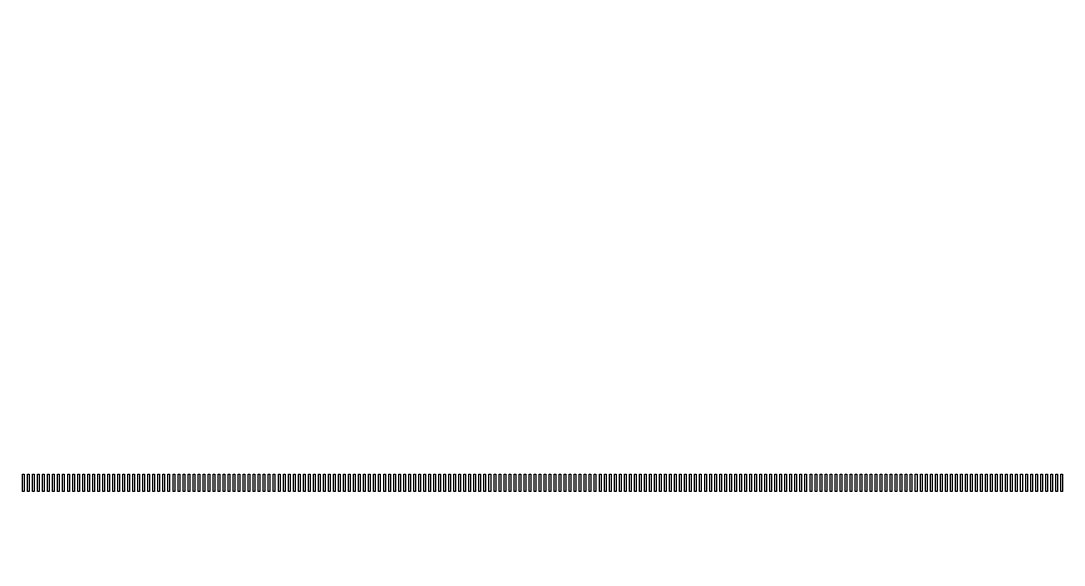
# Model space of a CAD drawing. Header units: millimetres. Extents: x 26241 to 236241, y 30294 to 280394.
# Drawn here: x 205009 to 211249, y 49850 to 53109 of the extents above; entities that cross this region are included whole.
import ezdxf

# ---------------------------------------------------------------- set-up
doc = ezdxf.new("R2010")
doc.units = ezdxf.units.MM
doc.layers.add('CLEAR', color=140, linetype='Continuous')
doc.layers.add('OPAQUE', color=10, linetype='Continuous')

msp = doc.modelspace()

# ---------------------------------------------------------------- linework, layer by layer
at = {"layer": 'CLEAR'}
for p, q in [((205019.2, 50291.7), (205019.2, 50395.7)), ((205019.2, 50395.7), (205029.2, 50395.7)), ((205029.2, 50395.7), (205029.2, 50291.7)), ((205049.2, 50291.7), (205049.2, 50395.7)), ((205049.2, 50395.7), (205059.2, 50395.7)), ((205059.2, 50395.7), (205059.2, 50291.7)), ((205079.2, 50291.7), (205079.2, 50395.7)), ((205079.2, 50395.7), (205089.2, 50395.7)), ((205089.2, 50395.7), (205089.2, 50291.7)), ((205109.2, 50291.7), (205109.2, 50395.7)), ((205109.2, 50395.7), (205119.2, 50395.7)), ((205119.2, 50395.7), (205119.2, 50291.7)), ((205139.2, 50291.7), (205139.2, 50395.7)), ((205139.2, 50395.7), (205149.2, 50395.7)), ((205149.2, 50395.7), (205149.2, 50291.7)), ((205169.2, 50291.7), (205169.2, 50395.7)), ((205169.2, 50395.7), (205179.2, 50395.7)), ((205179.2, 50395.7), (205179.2, 50291.7)), ((205199.2, 50291.7), (205199.2, 50395.7)), ((205199.2, 50395.7), (205209.2, 50395.7)), ((205209.2, 50395.7), (205209.2, 50291.7)), ((205229.2, 50291.7), (205229.2, 50395.7)), ((205229.2, 50395.7), (205239.2, 50395.7)), ((205239.2, 50395.7), (205239.2, 50291.7)), ((205259.2, 50291.7), (205259.2, 50395.7)), ((205259.2, 50395.7), (205269.2, 50395.7)), ((205269.2, 50395.7), (205269.2, 50291.7)), ((205289.2, 50291.7), (205289.2, 50395.7)), ((205289.2, 50395.7), (205299.2, 50395.7)), ((205299.2, 50395.7), (205299.2, 50291.7)), ((205319.2, 50291.7), (205319.2, 50395.7)), ((205319.2, 50395.7), (205329.2, 50395.7)), ((205329.2, 50395.7), (205329.2, 50291.7)), ((205349.2, 50291.7), (205349.2, 50395.7)), ((205349.2, 50395.7), (205359.2, 50395.7)), ((205359.2, 50395.7), (205359.2, 50291.7)), ((205379.2, 50291.7), (205379.2, 50395.7)), ((205379.2, 50395.7), (205389.2, 50395.7)), ((205389.2, 50395.7), (205389.2, 50291.7)), ((205409.2, 50291.7), (205409.2, 50395.7)), ((205409.2, 50395.7), (205419.2, 50395.7)), ((205419.2, 50395.7), (205419.2, 50291.7)), ((205439.2, 50291.7), (205439.2, 50395.7)), ((205439.2, 50395.7), (205449.2, 50395.7)), ((205449.2, 50395.7), (205449.2, 50291.7)), ((205469.2, 50291.7), (205469.2, 50395.7)), ((205469.2, 50395.7), (205479.2, 50395.7)), ((205479.2, 50395.7), (205479.2, 50291.7)), ((205499.2, 50291.7), (205499.2, 50395.7)), ((205499.2, 50395.7), (205509.2, 50395.7)), ((205509.2, 50395.7), (205509.2, 50291.7)), ((205529.2, 50291.7), (205529.2, 50395.7)), ((205529.2, 50395.7), (205539.2, 50395.7)), ((205539.2, 50395.7), (205539.2, 50291.7)), ((205559.2, 50291.7), (205559.2, 50395.7)), ((205559.2, 50395.7), (205569.2, 50395.7)), ((205569.2, 50395.7), (205569.2, 50291.7)), ((205589.2, 50291.7), (205589.2, 50395.7)), ((205589.2, 50395.7), (205599.2, 50395.7)), ((205599.2, 50395.7), (205599.2, 50291.7)), ((205619.2, 50291.7), (205619.2, 50395.7)), ((205619.2, 50395.7), (205629.2, 50395.7)), ((205629.2, 50395.7), (205629.2, 50291.7)), ((205649.2, 50291.7), (205649.2, 50395.7)), ((205649.2, 50395.7), (205659.2, 50395.7)), ((205659.2, 50395.7), (205659.2, 50291.7)), ((205679.2, 50291.7), (205679.2, 50395.7)), ((205679.2, 50395.7), (205689.2, 50395.7)), ((205689.2, 50395.7), (205689.2, 50291.7)), ((205709.2, 50291.7), (205709.2, 50395.7)), ((205709.2, 50395.7), (205719.2, 50395.7)), ((205719.2, 50395.7), (205719.2, 50291.7)), ((205739.2, 50291.7), (205739.2, 50395.7)), ((205739.2, 50395.7), (205749.2, 50395.7)), ((205749.2, 50395.7), (205749.2, 50291.7)), ((205769.2, 50291.7), (205769.2, 50395.7)), ((205769.2, 50395.7), (205779.2, 50395.7)), ((205779.2, 50395.7), (205779.2, 50291.7)), ((205799.2, 50291.7), (205799.2, 50395.7)), ((205799.2, 50395.7), (205809.2, 50395.7)), ((205809.2, 50395.7), (205809.2, 50291.7)), ((205829.2, 50291.7), (205829.2, 50395.7)), ((205829.2, 50395.7), (205839.2, 50395.7)), ((205839.2, 50395.7), (205839.2, 50291.7)), ((205859.2, 50291.7), (205859.2, 50395.7)), ((205859.2, 50395.7), (205869.2, 50395.7)), ((205869.2, 50395.7), (205869.2, 50291.7)), ((205889.2, 50291.7), (205889.2, 50395.7)), ((205889.2, 50395.7), (205899.2, 50395.7)), ((205899.2, 50395.7), (205899.2, 50291.7)), ((205919.2, 50291.7), (205919.2, 50395.7)), ((205919.2, 50395.7), (205929.2, 50395.7)), ((205929.2, 50395.7), (205929.2, 50291.7)), ((205949.2, 50291.7), (205949.2, 50395.7)), ((205949.2, 50395.7), (205959.2, 50395.7)), ((205959.2, 50395.7), (205959.2, 50291.7)), ((205979.2, 50291.7), (205979.2, 50395.7)), ((205979.2, 50395.7), (205989.2, 50395.7)), ((205989.2, 50395.7), (205989.2, 50291.7)), ((206009.2, 50291.7), (206009.2, 50395.7)), ((206009.2, 50395.7), (206019.2, 50395.7)), ((206019.2, 50395.7), (206019.2, 50291.7)), ((206039.2, 50291.7), (206039.2, 50395.7)), ((206039.2, 50395.7), (206049.2, 50395.7)), ((206049.2, 50395.7), (206049.2, 50291.7)), ((206069.2, 50291.7), (206069.2, 50395.7)), ((206069.2, 50395.7), (206079.2, 50395.7)), ((206079.2, 50395.7), (206079.2, 50291.7)), ((206099.2, 50291.7), (206099.2, 50395.7)), ((206099.2, 50395.7), (206109.2, 50395.7)), ((206109.2, 50395.7), (206109.2, 50291.7)), ((206129.2, 50291.7), (206129.2, 50395.7)), ((206129.2, 50395.7), (206139.2, 50395.7)), ((206139.2, 50395.7), (206139.2, 50291.7)), ((206159.2, 50291.7), (206159.2, 50395.7)), ((206159.2, 50395.7), (206169.2, 50395.7)), ((206169.2, 50395.7), (206169.2, 50291.7)), ((206189.2, 50291.7), (206189.2, 50395.7)), ((206189.2, 50395.7), (206199.2, 50395.7)), ((206199.2, 50395.7), (206199.2, 50291.7)), ((206219.2, 50291.7), (206219.2, 50395.7)), ((206219.2, 50395.7), (206229.2, 50395.7)), ((206229.2, 50395.7), (206229.2, 50291.7)), ((206249.2, 50291.7), (206249.2, 50395.7)), ((206249.2, 50395.7), (206259.2, 50395.7)), ((206259.2, 50395.7), (206259.2, 50291.7)), ((206279.2, 50291.7), (206279.2, 50395.7)), ((206279.2, 50395.7), (206289.2, 50395.7)), ((206289.2, 50395.7), (206289.2, 50291.7)), ((206309.2, 50291.7), (206309.2, 50395.7)), ((206309.2, 50395.7), (206319.2, 50395.7)), ((206319.2, 50395.7), (206319.2, 50291.7)), ((206339.2, 50291.7), (206339.2, 50395.7)), ((206339.2, 50395.7), (206349.2, 50395.7)), ((206349.2, 50395.7), (206349.2, 50291.7)), ((206369.2, 50291.7), (206369.2, 50395.7)), ((206369.2, 50395.7), (206379.2, 50395.7)), ((206379.2, 50395.7), (206379.2, 50291.7)), ((206399.2, 50291.7), (206399.2, 50395.7)), ((206399.2, 50395.7), (206409.2, 50395.7)), ((206409.2, 50395.7), (206409.2, 50291.7)), ((206429.2, 50291.7), (206429.2, 50395.7)), ((206429.2, 50395.7), (206439.2, 50395.7)), ((206439.2, 50395.7), (206439.2, 50291.7)), ((206459.2, 50291.7), (206459.2, 50395.7)), ((206459.2, 50395.7), (206469.2, 50395.7)), ((206469.2, 50395.7), (206469.2, 50291.7)), ((206489.2, 50291.7), (206489.2, 50395.7)), ((206489.2, 50395.7), (206499.2, 50395.7)), ((206499.2, 50395.7), (206499.2, 50291.7)), ((206519.2, 50291.7), (206519.2, 50395.7)), ((206519.2, 50395.7), (206529.2, 50395.7)), ((206529.2, 50395.7), (206529.2, 50291.7)), ((206549.2, 50291.7), (206549.2, 50395.7)), ((206549.2, 50395.7), (206559.2, 50395.7)), ((206559.2, 50395.7), (206559.2, 50291.7)), ((206579.2, 50291.7), (206579.2, 50395.7)), ((206579.2, 50395.7), (206589.2, 50395.7)), ((206589.2, 50395.7), (206589.2, 50291.7)), ((206609.2, 50291.7), (206609.2, 50395.7)), ((206609.2, 50395.7), (206619.2, 50395.7)), ((206619.2, 50395.7), (206619.2, 50291.7)), ((206639.2, 50291.7), (206639.2, 50395.7)), ((206639.2, 50395.7), (206649.2, 50395.7)), ((206649.2, 50395.7), (206649.2, 50291.7)), ((206669.2, 50291.7), (206669.2, 50395.7)), ((206669.2, 50395.7), (206679.2, 50395.7)), ((206679.2, 50395.7), (206679.2, 50291.7)), ((206699.2, 50291.7), (206699.2, 50395.7)), ((206699.2, 50395.7), (206709.2, 50395.7)), ((206709.2, 50395.7), (206709.2, 50291.7)), ((206729.2, 50291.7), (206729.2, 50395.7)), ((206729.2, 50395.7), (206739.2, 50395.7)), ((206739.2, 50395.7), (206739.2, 50291.7)), ((206759.2, 50291.7), (206759.2, 50395.7)), ((206759.2, 50395.7), (206769.2, 50395.7)), ((206769.2, 50395.7), (206769.2, 50291.7)), ((206789.2, 50291.7), (206789.2, 50395.7)), ((206789.2, 50395.7), (206799.2, 50395.7)), ((206799.2, 50395.7), (206799.2, 50291.7)), ((206819.2, 50291.7), (206819.2, 50395.7)), ((206819.2, 50395.7), (206829.2, 50395.7)), ((206829.2, 50395.7), (206829.2, 50291.7)), ((206849.2, 50291.7), (206849.2, 50395.7)), ((206849.2, 50395.7), (206859.2, 50395.7)), ((206859.2, 50395.7), (206859.2, 50291.7)), ((206879.2, 50291.7), (206879.2, 50395.7)), ((206879.2, 50395.7), (206889.2, 50395.7)), ((206889.2, 50395.7), (206889.2, 50291.7)), ((206909.2, 50291.7), (206909.2, 50395.7)), ((206909.2, 50395.7), (206919.2, 50395.7)), ((206919.2, 50395.7), (206919.2, 50291.7)), ((206939.2, 50291.7), (206939.2, 50395.7)), ((206939.2, 50395.7), (206949.2, 50395.7)), ((206949.2, 50395.7), (206949.2, 50291.7)), ((206969.2, 50291.7), (206969.2, 50395.7)), ((206969.2, 50395.7), (206979.2, 50395.7)), ((206979.2, 50395.7), (206979.2, 50291.7)), ((206999.2, 50291.7), (206999.2, 50395.7)), ((206999.2, 50395.7), (207009.2, 50395.7)), ((207009.2, 50395.7), (207009.2, 50291.7)), ((207029.2, 50291.7), (207029.2, 50395.7)), ((207029.2, 50395.7), (207039.2, 50395.7)), ((207039.2, 50395.7), (207039.2, 50291.7)), ((207059.2, 50291.7), (207059.2, 50395.7)), ((207059.2, 50395.7), (207069.2, 50395.7)), ((207069.2, 50395.7), (207069.2, 50291.7)), ((207089.2, 50291.7), (207089.2, 50395.7)), ((207089.2, 50395.7), (207099.2, 50395.7)), ((207099.2, 50395.7), (207099.2, 50291.7)), ((207119.2, 50291.7), (207119.2, 50395.7)), ((207119.2, 50395.7), (207129.2, 50395.7)), ((207129.2, 50395.7), (207129.2, 50291.7)), ((207149.2, 50291.7), (207149.2, 50395.7)), ((207149.2, 50395.7), (207159.2, 50395.7)), ((207159.2, 50395.7), (207159.2, 50291.7)), ((207179.2, 50291.7), (207179.2, 50395.7)), ((207179.2, 50395.7), (207189.2, 50395.7)), ((207189.2, 50395.7), (207189.2, 50291.7)), ((207209.2, 50291.7), (207209.2, 50395.7)), ((207209.2, 50395.7), (207219.2, 50395.7)), ((207219.2, 50395.7), (207219.2, 50291.7)), ((207239.2, 50291.7), (207239.2, 50395.7)), ((207239.2, 50395.7), (207249.2, 50395.7)), ((207249.2, 50395.7), (207249.2, 50291.7)), ((207269.2, 50291.7), (207269.2, 50395.7)), ((207269.2, 50395.7), (207279.2, 50395.7)), ((207279.2, 50395.7), (207279.2, 50291.7)), ((207299.2, 50291.7), (207299.2, 50395.7)), ((207299.2, 50395.7), (207309.2, 50395.7)), ((207309.2, 50395.7), (207309.2, 50291.7)), ((207329.2, 50291.7), (207329.2, 50395.7)), ((207329.2, 50395.7), (207339.2, 50395.7)), ((207339.2, 50395.7), (207339.2, 50291.7)), ((207359.2, 50291.7), (207359.2, 50395.7)), ((207359.2, 50395.7), (207369.2, 50395.7)), ((207369.2, 50395.7), (207369.2, 50291.7)), ((207389.2, 50291.7), (207389.2, 50395.7)), ((207389.2, 50395.7), (207399.2, 50395.7)), ((207399.2, 50395.7), (207399.2, 50291.7)), ((207419.2, 50291.7), (207419.2, 50395.7)), ((207419.2, 50395.7), (207429.2, 50395.7)), ((207429.2, 50395.7), (207429.2, 50291.7)), ((207449.2, 50291.7), (207449.2, 50395.7)), ((207449.2, 50395.7), (207459.2, 50395.7)), ((207459.2, 50395.7), (207459.2, 50291.7)), ((207479.2, 50291.7), (207479.2, 50395.7)), ((207479.2, 50395.7), (207489.2, 50395.7)), ((207489.2, 50395.7), (207489.2, 50291.7)), ((207509.2, 50291.7), (207509.2, 50395.7)), ((207509.2, 50395.7), (207519.2, 50395.7)), ((207519.2, 50395.7), (207519.2, 50291.7)), ((207539.2, 50291.7), (207539.2, 50395.7)), ((207539.2, 50395.7), (207549.2, 50395.7)), ((207549.2, 50395.7), (207549.2, 50291.7)), ((207569.2, 50291.7), (207569.2, 50395.7)), ((207569.2, 50395.7), (207579.2, 50395.7)), ((207579.2, 50395.7), (207579.2, 50291.7)), ((207599.2, 50291.7), (207599.2, 50395.7)), ((207599.2, 50395.7), (207609.2, 50395.7)), ((207609.2, 50395.7), (207609.2, 50291.7)), ((207629.2, 50291.7), (207629.2, 50395.7)), ((207629.2, 50395.7), (207639.2, 50395.7)), ((207639.2, 50395.7), (207639.2, 50291.7)), ((207659.2, 50291.7), (207659.2, 50395.7)), ((207659.2, 50395.7), (207669.2, 50395.7)), ((207669.2, 50395.7), (207669.2, 50291.7)), ((207689.2, 50291.7), (207689.2, 50395.7)), ((207689.2, 50395.7), (207699.2, 50395.7)), ((207699.2, 50395.7), (207699.2, 50291.7)), ((207719.2, 50291.7), (207719.2, 50395.7)), ((207719.2, 50395.7), (207729.2, 50395.7)), ((207729.2, 50395.7), (207729.2, 50291.7)), ((207749.2, 50291.7), (207749.2, 50395.7)), ((207749.2, 50395.7), (207759.2, 50395.7)), ((207759.2, 50395.7), (207759.2, 50291.7)), ((207779.2, 50291.7), (207779.2, 50395.7)), ((207779.2, 50395.7), (207789.2, 50395.7)), ((207789.2, 50395.7), (207789.2, 50291.7)), ((207809.2, 50291.7), (207809.2, 50395.7)), ((207809.2, 50395.7), (207819.2, 50395.7)), ((207819.2, 50395.7), (207819.2, 50291.7)), ((207839.2, 50291.7), (207839.2, 50395.7)), ((207839.2, 50395.7), (207849.2, 50395.7)), ((207849.2, 50395.7), (207849.2, 50291.7)), ((207869.2, 50291.7), (207869.2, 50395.7)), ((207869.2, 50395.7), (207879.2, 50395.7)), ((207879.2, 50395.7), (207879.2, 50291.7)), ((207899.2, 50291.7), (207899.2, 50395.7)), ((207899.2, 50395.7), (207909.2, 50395.7)), ((207909.2, 50395.7), (207909.2, 50291.7)), ((207929.2, 50291.7), (207929.2, 50395.7)), ((207929.2, 50395.7), (207939.2, 50395.7)), ((207939.2, 50395.7), (207939.2, 50291.7)), ((207959.2, 50291.7), (207959.2, 50395.7)), ((207959.2, 50395.7), (207969.2, 50395.7)), ((207969.2, 50395.7), (207969.2, 50291.7)), ((207989.2, 50291.7), (207989.2, 50395.7)), ((207989.2, 50395.7), (207999.2, 50395.7)), ((207999.2, 50395.7), (207999.2, 50291.7)), ((208019.2, 50291.7), (208019.2, 50395.7)), ((208019.2, 50395.7), (208029.2, 50395.7)), ((208029.2, 50395.7), (208029.2, 50291.7)), ((208049.2, 50291.7), (208049.2, 50395.7)), ((208049.2, 50395.7), (208059.2, 50395.7)), ((208059.2, 50395.7), (208059.2, 50291.7)), ((208079.2, 50291.7), (208079.2, 50395.7)), ((208079.2, 50395.7), (208089.2, 50395.7)), ((208089.2, 50395.7), (208089.2, 50291.7)), ((208109.2, 50291.7), (208109.2, 50395.7)), ((208109.2, 50395.7), (208119.2, 50395.7)), ((208119.2, 50395.7), (208119.2, 50291.7)), ((208139.2, 50291.7), (208139.2, 50395.7)), ((208139.2, 50395.7), (208149.2, 50395.7)), ((208149.2, 50395.7), (208149.2, 50291.7)), ((208169.2, 50291.7), (208169.2, 50395.7)), ((208169.2, 50395.7), (208179.2, 50395.7)), ((208179.2, 50395.7), (208179.2, 50291.7)), ((208199.2, 50291.7), (208199.2, 50395.7)), ((208199.2, 50395.7), (208209.2, 50395.7)), ((208209.2, 50395.7), (208209.2, 50291.7)), ((208229.2, 50291.7), (208229.2, 50395.7)), ((208229.2, 50395.7), (208239.2, 50395.7)), ((208239.2, 50395.7), (208239.2, 50291.7)), ((208259.2, 50291.7), (208259.2, 50395.7)), ((208259.2, 50395.7), (208269.2, 50395.7)), ((208269.2, 50395.7), (208269.2, 50291.7)), ((208289.2, 50291.7), (208289.2, 50395.7)), ((208289.2, 50395.7), (208299.2, 50395.7)), ((208299.2, 50395.7), (208299.2, 50291.7)), ((208319.2, 50291.7), (208319.2, 50395.7)), ((208319.2, 50395.7), (208329.2, 50395.7)), ((208329.2, 50395.7), (208329.2, 50291.7)), ((208349.2, 50291.7), (208349.2, 50395.7)), ((208349.2, 50395.7), (208359.2, 50395.7)), ((208359.2, 50395.7), (208359.2, 50291.7)), ((208379.2, 50291.7), (208379.2, 50395.7)), ((208379.2, 50395.7), (208389.2, 50395.7)), ((208389.2, 50395.7), (208389.2, 50291.7)), ((208409.2, 50291.7), (208409.2, 50395.7)), ((208409.2, 50395.7), (208419.2, 50395.7)), ((208419.2, 50395.7), (208419.2, 50291.7)), ((208439.2, 50291.7), (208439.2, 50395.7)), ((208439.2, 50395.7), (208449.2, 50395.7)), ((208449.2, 50395.7), (208449.2, 50291.7)), ((208469.2, 50291.7), (208469.2, 50395.7)), ((208469.2, 50395.7), (208479.2, 50395.7)), ((208479.2, 50395.7), (208479.2, 50291.7)), ((208499.2, 50291.7), (208499.2, 50395.7)), ((208499.2, 50395.7), (208509.2, 50395.7)), ((208509.2, 50395.7), (208509.2, 50291.7)), ((208529.2, 50291.7), (208529.2, 50395.7)), ((208529.2, 50395.7), (208539.2, 50395.7)), ((208539.2, 50395.7), (208539.2, 50291.7)), ((208559.2, 50291.7), (208559.2, 50395.7)), ((208559.2, 50395.7), (208569.2, 50395.7)), ((208569.2, 50395.7), (208569.2, 50291.7)), ((208589.2, 50291.7), (208589.2, 50395.7)), ((208589.2, 50395.7), (208599.2, 50395.7)), ((208599.2, 50395.7), (208599.2, 50291.7)), ((208619.2, 50291.7), (208619.2, 50395.7)), ((208619.2, 50395.7), (208629.2, 50395.7)), ((208629.2, 50395.7), (208629.2, 50291.7)), ((208649.2, 50291.7), (208649.2, 50395.7)), ((208649.2, 50395.7), (208659.2, 50395.7)), ((208659.2, 50395.7), (208659.2, 50291.7)), ((208679.2, 50291.7), (208679.2, 50395.7)), ((208679.2, 50395.7), (208689.2, 50395.7)), ((208689.2, 50395.7), (208689.2, 50291.7)), ((208709.2, 50291.7), (208709.2, 50395.7)), ((208709.2, 50395.7), (208719.2, 50395.7)), ((208719.2, 50395.7), (208719.2, 50291.7)), ((208739.2, 50291.7), (208739.2, 50395.7)), ((208739.2, 50395.7), (208749.2, 50395.7)), ((208749.2, 50395.7), (208749.2, 50291.7)), ((208769.2, 50291.7), (208769.2, 50395.7)), ((208769.2, 50395.7), (208779.2, 50395.7)), ((208779.2, 50395.7), (208779.2, 50291.7)), ((208799.2, 50291.7), (208799.2, 50395.7)), ((208799.2, 50395.7), (208809.2, 50395.7)), ((208809.2, 50395.7), (208809.2, 50291.7)), ((208829.2, 50291.7), (208829.2, 50395.7)), ((208829.2, 50395.7), (208839.2, 50395.7)), ((208839.2, 50395.7), (208839.2, 50291.7)), ((208859.2, 50291.7), (208859.2, 50395.7)), ((208859.2, 50395.7), (208869.2, 50395.7)), ((208869.2, 50395.7), (208869.2, 50291.7)), ((208889.2, 50291.7), (208889.2, 50395.7)), ((208889.2, 50395.7), (208899.2, 50395.7)), ((208899.2, 50395.7), (208899.2, 50291.7)), ((208919.2, 50291.7), (208919.2, 50395.7)), ((208919.2, 50395.7), (208929.2, 50395.7)), ((208929.2, 50395.7), (208929.2, 50291.7)), ((208949.2, 50291.7), (208949.2, 50395.7)), ((208949.2, 50395.7), (208959.2, 50395.7)), ((208959.2, 50395.7), (208959.2, 50291.7)), ((208979.2, 50291.7), (208979.2, 50395.7)), ((208979.2, 50395.7), (208989.2, 50395.7)), ((208989.2, 50395.7), (208989.2, 50291.7)), ((209009.2, 50291.7), (209009.2, 50395.7)), ((209009.2, 50395.7), (209019.2, 50395.7)), ((209019.2, 50395.7), (209019.2, 50291.7)), ((209039.2, 50291.7), (209039.2, 50395.7)), ((209039.2, 50395.7), (209049.2, 50395.7)), ((209049.2, 50395.7), (209049.2, 50291.7)), ((209069.2, 50291.7), (209069.2, 50395.7)), ((209069.2, 50395.7), (209079.2, 50395.7)), ((209079.2, 50395.7), (209079.2, 50291.7)), ((209099.2, 50291.7), (209099.2, 50395.7)), ((209099.2, 50395.7), (209109.2, 50395.7)), ((209109.2, 50395.7), (209109.2, 50291.7)), ((209129.2, 50291.7), (209129.2, 50395.7)), ((209129.2, 50395.7), (209139.2, 50395.7)), ((209139.2, 50395.7), (209139.2, 50291.7)), ((209159.2, 50291.7), (209159.2, 50395.7)), ((209159.2, 50395.7), (209169.2, 50395.7)), ((209169.2, 50395.7), (209169.2, 50291.7)), ((209189.2, 50291.7), (209189.2, 50395.7)), ((209189.2, 50395.7), (209199.2, 50395.7)), ((209199.2, 50395.7), (209199.2, 50291.7)), ((209219.2, 50291.7), (209219.2, 50395.7)), ((209219.2, 50395.7), (209229.2, 50395.7)), ((209229.2, 50395.7), (209229.2, 50291.7)), ((209249.2, 50291.7), (209249.2, 50395.7)), ((209249.2, 50395.7), (209259.2, 50395.7)), ((209259.2, 50395.7), (209259.2, 50291.7)), ((209279.2, 50291.7), (209279.2, 50395.7)), ((209279.2, 50395.7), (209289.2, 50395.7)), ((209289.2, 50395.7), (209289.2, 50291.7)), ((209309.2, 50291.7), (209309.2, 50395.7)), ((209309.2, 50395.7), (209319.2, 50395.7)), ((209319.2, 50395.7), (209319.2, 50291.7)), ((209339.2, 50291.7), (209339.2, 50395.7)), ((209339.2, 50395.7), (209349.2, 50395.7)), ((209349.2, 50395.7), (209349.2, 50291.7)), ((209369.2, 50291.7), (209369.2, 50395.7)), ((209369.2, 50395.7), (209379.2, 50395.7)), ((209379.2, 50395.7), (209379.2, 50291.7)), ((209399.2, 50291.7), (209399.2, 50395.7)), ((209399.2, 50395.7), (209409.2, 50395.7)), ((209409.2, 50395.7), (209409.2, 50291.7)), ((209429.2, 50291.7), (209429.2, 50395.7)), ((209429.2, 50395.7), (209439.2, 50395.7)), ((209439.2, 50395.7), (209439.2, 50291.7)), ((209459.2, 50291.7), (209459.2, 50395.7)), ((209459.2, 50395.7), (209469.2, 50395.7)), ((209469.2, 50395.7), (209469.2, 50291.7)), ((209489.2, 50291.7), (209489.2, 50395.7)), ((209489.2, 50395.7), (209499.2, 50395.7)), ((209499.2, 50395.7), (209499.2, 50291.7)), ((209519.2, 50291.7), (209519.2, 50395.7)), ((209519.2, 50395.7), (209529.2, 50395.7)), ((209529.2, 50395.7), (209529.2, 50291.7)), ((209549.2, 50291.7), (209549.2, 50395.7)), ((209549.2, 50395.7), (209559.2, 50395.7)), ((209559.2, 50395.7), (209559.2, 50291.7)), ((209579.2, 50291.7), (209579.2, 50395.7)), ((209579.2, 50395.7), (209589.2, 50395.7)), ((209589.2, 50395.7), (209589.2, 50291.7)), ((209609.2, 50291.7), (209609.2, 50395.7)), ((209609.2, 50395.7), (209619.2, 50395.7)), ((209619.2, 50395.7), (209619.2, 50291.7)), ((209639.2, 50291.7), (209639.2, 50395.7)), ((209639.2, 50395.7), (209649.2, 50395.7)), ((209649.2, 50395.7), (209649.2, 50291.7)), ((209669.2, 50291.7), (209669.2, 50395.7)), ((209669.2, 50395.7), (209679.2, 50395.7)), ((209679.2, 50395.7), (209679.2, 50291.7)), ((209699.2, 50291.7), (209699.2, 50395.7)), ((209699.2, 50395.7), (209709.2, 50395.7)), ((209709.2, 50395.7), (209709.2, 50291.7)), ((209729.2, 50291.7), (209729.2, 50395.7)), ((209729.2, 50395.7), (209739.2, 50395.7)), ((209739.2, 50395.7), (209739.2, 50291.7)), ((209759.2, 50291.7), (209759.2, 50395.7)), ((209759.2, 50395.7), (209769.2, 50395.7)), ((209769.2, 50395.7), (209769.2, 50291.7)), ((209789.2, 50291.7), (209789.2, 50395.7)), ((209789.2, 50395.7), (209799.2, 50395.7)), ((209799.2, 50395.7), (209799.2, 50291.7)), ((209819.2, 50291.7), (209819.2, 50395.7)), ((209819.2, 50395.7), (209829.2, 50395.7)), ((209829.2, 50395.7), (209829.2, 50291.7)), ((209849.2, 50291.7), (209849.2, 50395.7)), ((209849.2, 50395.7), (209859.2, 50395.7)), ((209859.2, 50395.7), (209859.2, 50291.7)), ((209879.2, 50291.7), (209879.2, 50395.7)), ((209879.2, 50395.7), (209889.2, 50395.7)), ((209889.2, 50395.7), (209889.2, 50291.7)), ((209909.2, 50291.7), (209909.2, 50395.7)), ((209909.2, 50395.7), (209919.2, 50395.7)), ((209919.2, 50395.7), (209919.2, 50291.7)), ((209939.2, 50291.7), (209939.2, 50395.7)), ((209939.2, 50395.7), (209949.2, 50395.7)), ((209949.2, 50395.7), (209949.2, 50291.7)), ((209969.2, 50291.7), (209969.2, 50395.7)), ((209969.2, 50395.7), (209979.2, 50395.7)), ((209979.2, 50395.7), (209979.2, 50291.7)), ((209999.2, 50291.7), (209999.2, 50395.7)), ((209999.2, 50395.7), (210009.2, 50395.7)), ((210009.2, 50395.7), (210009.2, 50291.7)), ((210029.2, 50291.7), (210029.2, 50395.7)), ((210029.2, 50395.7), (210039.2, 50395.7)), ((210039.2, 50395.7), (210039.2, 50291.7)), ((210059.2, 50291.7), (210059.2, 50395.7)), ((210059.2, 50395.7), (210069.2, 50395.7)), ((210069.2, 50395.7), (210069.2, 50291.7)), ((210089.2, 50291.7), (210089.2, 50395.7)), ((210089.2, 50395.7), (210099.2, 50395.7)), ((210099.2, 50395.7), (210099.2, 50291.7)), ((210119.2, 50291.7), (210119.2, 50395.7)), ((210119.2, 50395.7), (210129.2, 50395.7)), ((210129.2, 50395.7), (210129.2, 50291.7)), ((210149.2, 50291.7), (210149.2, 50395.7)), ((210149.2, 50395.7), (210159.2, 50395.7)), ((210159.2, 50395.7), (210159.2, 50291.7)), ((210179.2, 50291.7), (210179.2, 50395.7)), ((210179.2, 50395.7), (210189.2, 50395.7)), ((210189.2, 50395.7), (210189.2, 50291.7)), ((210209.2, 50291.7), (210209.2, 50395.7)), ((210209.2, 50395.7), (210219.2, 50395.7)), ((210219.2, 50395.7), (210219.2, 50291.7)), ((210239.2, 50291.7), (210239.2, 50395.7)), ((210239.2, 50395.7), (210249.2, 50395.7)), ((210249.2, 50395.7), (210249.2, 50291.7)), ((210269.2, 50291.7), (210269.2, 50395.7)), ((210269.2, 50395.7), (210279.2, 50395.7)), ((210279.2, 50395.7), (210279.2, 50291.7)), ((210299.2, 50291.7), (210299.2, 50395.7)), ((210299.2, 50395.7), (210309.2, 50395.7)), ((210309.2, 50395.7), (210309.2, 50291.7)), ((210329.2, 50291.7), (210329.2, 50395.7)), ((210329.2, 50395.7), (210339.2, 50395.7)), ((210339.2, 50395.7), (210339.2, 50291.7)), ((210359.2, 50291.7), (210359.2, 50395.7)), ((210359.2, 50395.7), (210369.2, 50395.7)), ((210369.2, 50395.7), (210369.2, 50291.7)), ((210389.2, 50291.7), (210389.2, 50395.7)), ((210389.2, 50395.7), (210399.2, 50395.7)), ((210399.2, 50395.7), (210399.2, 50291.7)), ((210419.2, 50291.7), (210419.2, 50395.7)), ((210419.2, 50395.7), (210429.2, 50395.7)), ((210429.2, 50395.7), (210429.2, 50291.7)), ((210449.2, 50291.7), (210449.2, 50395.7)), ((210449.2, 50395.7), (210459.2, 50395.7)), ((210459.2, 50395.7), (210459.2, 50291.7)), ((210479.2, 50291.7), (210479.2, 50395.7)), ((210479.2, 50395.7), (210489.2, 50395.7)), ((210489.2, 50395.7), (210489.2, 50291.7)), ((210509.2, 50291.7), (210509.2, 50395.7)), ((210509.2, 50395.7), (210519.2, 50395.7)), ((210519.2, 50395.7), (210519.2, 50291.7)), ((210539.2, 50291.7), (210539.2, 50395.7)), ((210539.2, 50395.7), (210549.2, 50395.7)), ((210549.2, 50395.7), (210549.2, 50291.7)), ((210569.2, 50291.7), (210569.2, 50395.7)), ((210569.2, 50395.7), (210579.2, 50395.7)), ((210579.2, 50395.7), (210579.2, 50291.7)), ((210599.2, 50291.7), (210599.2, 50395.7)), ((210599.2, 50395.7), (210609.2, 50395.7)), ((210609.2, 50395.7), (210609.2, 50291.7)), ((210629.2, 50291.7), (210629.2, 50395.7)), ((210629.2, 50395.7), (210639.2, 50395.7)), ((210639.2, 50395.7), (210639.2, 50291.7)), ((210659.2, 50291.7), (210659.2, 50395.7)), ((210659.2, 50395.7), (210669.2, 50395.7)), ((210669.2, 50395.7), (210669.2, 50291.7)), ((210689.2, 50291.7), (210689.2, 50395.7)), ((210689.2, 50395.7), (210699.2, 50395.7)), ((210699.2, 50395.7), (210699.2, 50291.7)), ((210719.2, 50291.7), (210719.2, 50395.7)), ((210719.2, 50395.7), (210729.2, 50395.7)), ((210729.2, 50395.7), (210729.2, 50291.7)), ((210749.2, 50291.7), (210749.2, 50395.7)), ((210749.2, 50395.7), (210759.2, 50395.7)), ((210759.2, 50395.7), (210759.2, 50291.7)), ((210779.2, 50291.7), (210779.2, 50395.7)), ((210779.2, 50395.7), (210789.2, 50395.7)), ((210789.2, 50395.7), (210789.2, 50291.7)), ((210809.2, 50291.7), (210809.2, 50395.7)), ((210809.2, 50395.7), (210819.2, 50395.7)), ((210819.2, 50395.7), (210819.2, 50291.7)), ((210839.2, 50291.7), (210839.2, 50395.7)), ((210839.2, 50395.7), (210849.2, 50395.7)), ((210849.2, 50395.7), (210849.2, 50291.7)), ((210869.2, 50291.7), (210869.2, 50395.7)), ((210869.2, 50395.7), (210879.2, 50395.7)), ((210879.2, 50395.7), (210879.2, 50291.7)), ((210899.2, 50291.7), (210899.2, 50395.7)), ((210899.2, 50395.7), (210909.2, 50395.7)), ((210909.2, 50395.7), (210909.2, 50291.7)), ((210929.2, 50291.7), (210929.2, 50395.7)), ((210929.2, 50395.7), (210939.2, 50395.7)), ((210939.2, 50395.7), (210939.2, 50291.7)), ((210959.2, 50291.7), (210959.2, 50395.7)), ((210959.2, 50395.7), (210969.2, 50395.7)), ((210969.2, 50395.7), (210969.2, 50291.7)), ((210989.2, 50291.7), (210989.2, 50395.7)), ((210989.2, 50395.7), (210999.2, 50395.7)), ((210999.2, 50395.7), (210999.2, 50291.7)), ((211019.2, 50291.7), (211019.2, 50395.7)), ((211019.2, 50395.7), (211029.2, 50395.7)), ((211029.2, 50395.7), (211029.2, 50291.7)), ((211049.2, 50291.7), (211049.2, 50395.7)), ((211049.2, 50395.7), (211059.2, 50395.7)), ((211059.2, 50395.7), (211059.2, 50291.7)), ((211079.2, 50291.7), (211079.2, 50395.7)), ((211079.2, 50395.7), (211089.2, 50395.7)), ((211089.2, 50395.7), (211089.2, 50291.7)), ((211109.2, 50291.7), (211109.2, 50395.7)), ((211109.2, 50395.7), (211119.2, 50395.7)), ((211119.2, 50395.7), (211119.2, 50291.7)), ((211139.2, 50291.7), (211139.2, 50395.7)), ((211139.2, 50395.7), (211149.2, 50395.7)), ((211149.2, 50395.7), (211149.2, 50291.7)), ((211169.2, 50291.7), (211169.2, 50395.7)), ((211169.2, 50395.7), (211179.2, 50395.7)), ((211179.2, 50395.7), (211179.2, 50291.7)), ((211199.2, 50291.7), (211199.2, 50395.7)), ((211199.2, 50395.7), (211209.2, 50395.7)), ((211209.2, 50395.7), (211209.2, 50291.7)), ((211229.2, 50291.7), (211229.2, 50395.7)), ((211229.2, 50395.7), (211239.2, 50395.7)), ((211239.2, 50395.7), (211239.2, 50291.7)), ((205029.2, 50291.7), (205019.2, 50291.7)), ((205059.2, 50291.7), (205049.2, 50291.7)), ((205089.2, 50291.7), (205079.2, 50291.7)), ((205119.2, 50291.7), (205109.2, 50291.7)), ((205149.2, 50291.7), (205139.2, 50291.7)), ((205179.2, 50291.7), (205169.2, 50291.7)), ((205209.2, 50291.7), (205199.2, 50291.7)), ((205239.2, 50291.7), (205229.2, 50291.7)), ((205269.2, 50291.7), (205259.2, 50291.7)), ((205299.2, 50291.7), (205289.2, 50291.7)), ((205329.2, 50291.7), (205319.2, 50291.7)), ((205359.2, 50291.7), (205349.2, 50291.7)), ((205389.2, 50291.7), (205379.2, 50291.7)), ((205419.2, 50291.7), (205409.2, 50291.7)), ((205449.2, 50291.7), (205439.2, 50291.7)), ((205479.2, 50291.7), (205469.2, 50291.7)), ((205509.2, 50291.7), (205499.2, 50291.7)), ((205539.2, 50291.7), (205529.2, 50291.7)), ((205569.2, 50291.7), (205559.2, 50291.7)), ((205599.2, 50291.7), (205589.2, 50291.7)), ((205629.2, 50291.7), (205619.2, 50291.7)), ((205659.2, 50291.7), (205649.2, 50291.7)), ((205689.2, 50291.7), (205679.2, 50291.7)), ((205719.2, 50291.7), (205709.2, 50291.7)), ((205749.2, 50291.7), (205739.2, 50291.7)), ((205779.2, 50291.7), (205769.2, 50291.7)), ((205809.2, 50291.7), (205799.2, 50291.7)), ((205839.2, 50291.7), (205829.2, 50291.7)), ((205869.2, 50291.7), (205859.2, 50291.7)), ((205899.2, 50291.7), (205889.2, 50291.7)), ((205929.2, 50291.7), (205919.2, 50291.7)), ((205959.2, 50291.7), (205949.2, 50291.7)), ((205989.2, 50291.7), (205979.2, 50291.7)), ((206019.2, 50291.7), (206009.2, 50291.7)), ((206049.2, 50291.7), (206039.2, 50291.7)), ((206079.2, 50291.7), (206069.2, 50291.7)), ((206109.2, 50291.7), (206099.2, 50291.7)), ((206139.2, 50291.7), (206129.2, 50291.7)), ((206169.2, 50291.7), (206159.2, 50291.7)), ((206199.2, 50291.7), (206189.2, 50291.7)), ((206229.2, 50291.7), (206219.2, 50291.7)), ((206259.2, 50291.7), (206249.2, 50291.7)), ((206289.2, 50291.7), (206279.2, 50291.7)), ((206319.2, 50291.7), (206309.2, 50291.7)), ((206349.2, 50291.7), (206339.2, 50291.7)), ((206379.2, 50291.7), (206369.2, 50291.7)), ((206409.2, 50291.7), (206399.2, 50291.7)), ((206439.2, 50291.7), (206429.2, 50291.7)), ((206469.2, 50291.7), (206459.2, 50291.7)), ((206499.2, 50291.7), (206489.2, 50291.7)), ((206529.2, 50291.7), (206519.2, 50291.7)), ((206559.2, 50291.7), (206549.2, 50291.7)), ((206589.2, 50291.7), (206579.2, 50291.7)), ((206619.2, 50291.7), (206609.2, 50291.7)), ((206649.2, 50291.7), (206639.2, 50291.7)), ((206679.2, 50291.7), (206669.2, 50291.7)), ((206709.2, 50291.7), (206699.2, 50291.7)), ((206739.2, 50291.7), (206729.2, 50291.7)), ((206769.2, 50291.7), (206759.2, 50291.7)), ((206799.2, 50291.7), (206789.2, 50291.7)), ((206829.2, 50291.7), (206819.2, 50291.7)), ((206859.2, 50291.7), (206849.2, 50291.7)), ((206889.2, 50291.7), (206879.2, 50291.7)), ((206919.2, 50291.7), (206909.2, 50291.7)), ((206949.2, 50291.7), (206939.2, 50291.7)), ((206979.2, 50291.7), (206969.2, 50291.7)), ((207009.2, 50291.7), (206999.2, 50291.7)), ((207039.2, 50291.7), (207029.2, 50291.7)), ((207069.2, 50291.7), (207059.2, 50291.7)), ((207099.2, 50291.7), (207089.2, 50291.7)), ((207129.2, 50291.7), (207119.2, 50291.7)), ((207159.2, 50291.7), (207149.2, 50291.7)), ((207189.2, 50291.7), (207179.2, 50291.7)), ((207219.2, 50291.7), (207209.2, 50291.7)), ((207249.2, 50291.7), (207239.2, 50291.7)), ((207279.2, 50291.7), (207269.2, 50291.7)), ((207309.2, 50291.7), (207299.2, 50291.7)), ((207339.2, 50291.7), (207329.2, 50291.7)), ((207369.2, 50291.7), (207359.2, 50291.7)), ((207399.2, 50291.7), (207389.2, 50291.7)), ((207429.2, 50291.7), (207419.2, 50291.7)), ((207459.2, 50291.7), (207449.2, 50291.7)), ((207489.2, 50291.7), (207479.2, 50291.7)), ((207519.2, 50291.7), (207509.2, 50291.7)), ((207549.2, 50291.7), (207539.2, 50291.7)), ((207579.2, 50291.7), (207569.2, 50291.7)), ((207609.2, 50291.7), (207599.2, 50291.7)), ((207639.2, 50291.7), (207629.2, 50291.7)), ((207669.2, 50291.7), (207659.2, 50291.7)), ((207699.2, 50291.7), (207689.2, 50291.7)), ((207729.2, 50291.7), (207719.2, 50291.7)), ((207759.2, 50291.7), (207749.2, 50291.7)), ((207789.2, 50291.7), (207779.2, 50291.7)), ((207819.2, 50291.7), (207809.2, 50291.7)), ((207849.2, 50291.7), (207839.2, 50291.7)), ((207879.2, 50291.7), (207869.2, 50291.7)), ((207909.2, 50291.7), (207899.2, 50291.7)), ((207939.2, 50291.7), (207929.2, 50291.7)), ((207969.2, 50291.7), (207959.2, 50291.7)), ((207999.2, 50291.7), (207989.2, 50291.7)), ((208029.2, 50291.7), (208019.2, 50291.7)), ((208059.2, 50291.7), (208049.2, 50291.7)), ((208089.2, 50291.7), (208079.2, 50291.7)), ((208119.2, 50291.7), (208109.2, 50291.7)), ((208149.2, 50291.7), (208139.2, 50291.7)), ((208179.2, 50291.7), (208169.2, 50291.7)), ((208209.2, 50291.7), (208199.2, 50291.7)), ((208239.2, 50291.7), (208229.2, 50291.7)), ((208269.2, 50291.7), (208259.2, 50291.7)), ((208299.2, 50291.7), (208289.2, 50291.7)), ((208329.2, 50291.7), (208319.2, 50291.7)), ((208359.2, 50291.7), (208349.2, 50291.7)), ((208389.2, 50291.7), (208379.2, 50291.7)), ((208419.2, 50291.7), (208409.2, 50291.7)), ((208449.2, 50291.7), (208439.2, 50291.7)), ((208479.2, 50291.7), (208469.2, 50291.7)), ((208509.2, 50291.7), (208499.2, 50291.7)), ((208539.2, 50291.7), (208529.2, 50291.7)), ((208569.2, 50291.7), (208559.2, 50291.7)), ((208599.2, 50291.7), (208589.2, 50291.7)), ((208629.2, 50291.7), (208619.2, 50291.7)), ((208659.2, 50291.7), (208649.2, 50291.7)), ((208689.2, 50291.7), (208679.2, 50291.7)), ((208719.2, 50291.7), (208709.2, 50291.7)), ((208749.2, 50291.7), (208739.2, 50291.7)), ((208779.2, 50291.7), (208769.2, 50291.7)), ((208809.2, 50291.7), (208799.2, 50291.7)), ((208839.2, 50291.7), (208829.2, 50291.7)), ((208869.2, 50291.7), (208859.2, 50291.7)), ((208899.2, 50291.7), (208889.2, 50291.7)), ((208929.2, 50291.7), (208919.2, 50291.7)), ((208959.2, 50291.7), (208949.2, 50291.7)), ((208989.2, 50291.7), (208979.2, 50291.7)), ((209019.2, 50291.7), (209009.2, 50291.7)), ((209049.2, 50291.7), (209039.2, 50291.7)), ((209079.2, 50291.7), (209069.2, 50291.7)), ((209109.2, 50291.7), (209099.2, 50291.7)), ((209139.2, 50291.7), (209129.2, 50291.7)), ((209169.2, 50291.7), (209159.2, 50291.7)), ((209199.2, 50291.7), (209189.2, 50291.7)), ((209229.2, 50291.7), (209219.2, 50291.7)), ((209259.2, 50291.7), (209249.2, 50291.7)), ((209289.2, 50291.7), (209279.2, 50291.7)), ((209319.2, 50291.7), (209309.2, 50291.7)), ((209349.2, 50291.7), (209339.2, 50291.7)), ((209379.2, 50291.7), (209369.2, 50291.7)), ((209409.2, 50291.7), (209399.2, 50291.7)), ((209439.2, 50291.7), (209429.2, 50291.7)), ((209469.2, 50291.7), (209459.2, 50291.7)), ((209499.2, 50291.7), (209489.2, 50291.7)), ((209529.2, 50291.7), (209519.2, 50291.7)), ((209559.2, 50291.7), (209549.2, 50291.7)), ((209589.2, 50291.7), (209579.2, 50291.7)), ((209619.2, 50291.7), (209609.2, 50291.7)), ((209649.2, 50291.7), (209639.2, 50291.7)), ((209679.2, 50291.7), (209669.2, 50291.7)), ((209709.2, 50291.7), (209699.2, 50291.7)), ((209739.2, 50291.7), (209729.2, 50291.7)), ((209769.2, 50291.7), (209759.2, 50291.7)), ((209799.2, 50291.7), (209789.2, 50291.7)), ((209829.2, 50291.7), (209819.2, 50291.7)), ((209859.2, 50291.7), (209849.2, 50291.7)), ((209889.2, 50291.7), (209879.2, 50291.7)), ((209919.2, 50291.7), (209909.2, 50291.7)), ((209949.2, 50291.7), (209939.2, 50291.7)), ((209979.2, 50291.7), (209969.2, 50291.7)), ((210009.2, 50291.7), (209999.2, 50291.7)), ((210039.2, 50291.7), (210029.2, 50291.7)), ((210069.2, 50291.7), (210059.2, 50291.7)), ((210099.2, 50291.7), (210089.2, 50291.7)), ((210129.2, 50291.7), (210119.2, 50291.7)), ((210159.2, 50291.7), (210149.2, 50291.7)), ((210189.2, 50291.7), (210179.2, 50291.7)), ((210219.2, 50291.7), (210209.2, 50291.7)), ((210249.2, 50291.7), (210239.2, 50291.7)), ((210279.2, 50291.7), (210269.2, 50291.7)), ((210309.2, 50291.7), (210299.2, 50291.7)), ((210339.2, 50291.7), (210329.2, 50291.7)), ((210369.2, 50291.7), (210359.2, 50291.7)), ((210399.2, 50291.7), (210389.2, 50291.7)), ((210429.2, 50291.7), (210419.2, 50291.7)), ((210459.2, 50291.7), (210449.2, 50291.7)), ((210489.2, 50291.7), (210479.2, 50291.7)), ((210519.2, 50291.7), (210509.2, 50291.7)), ((210549.2, 50291.7), (210539.2, 50291.7)), ((210579.2, 50291.7), (210569.2, 50291.7)), ((210609.2, 50291.7), (210599.2, 50291.7)), ((210639.2, 50291.7), (210629.2, 50291.7)), ((210669.2, 50291.7), (210659.2, 50291.7)), ((210699.2, 50291.7), (210689.2, 50291.7)), ((210729.2, 50291.7), (210719.2, 50291.7)), ((210759.2, 50291.7), (210749.2, 50291.7)), ((210789.2, 50291.7), (210779.2, 50291.7)), ((210819.2, 50291.7), (210809.2, 50291.7)), ((210849.2, 50291.7), (210839.2, 50291.7)), ((210879.2, 50291.7), (210869.2, 50291.7)), ((210909.2, 50291.7), (210899.2, 50291.7)), ((210939.2, 50291.7), (210929.2, 50291.7)), ((210969.2, 50291.7), (210959.2, 50291.7)), ((210999.2, 50291.7), (210989.2, 50291.7)), ((211029.2, 50291.7), (211019.2, 50291.7)), ((211059.2, 50291.7), (211049.2, 50291.7)), ((211089.2, 50291.7), (211079.2, 50291.7)), ((211119.2, 50291.7), (211109.2, 50291.7)), ((211149.2, 50291.7), (211139.2, 50291.7)), ((211179.2, 50291.7), (211169.2, 50291.7)), ((211209.2, 50291.7), (211199.2, 50291.7)), ((211239.2, 50291.7), (211229.2, 50291.7))]:
    msp.add_line(p, q, dxfattribs=at)
at = {"layer": 'OPAQUE'}
msp.add_circle((211240.9, 55293.7), 25000, dxfattribs=at)

doc.saveas('drawing.dxf')
